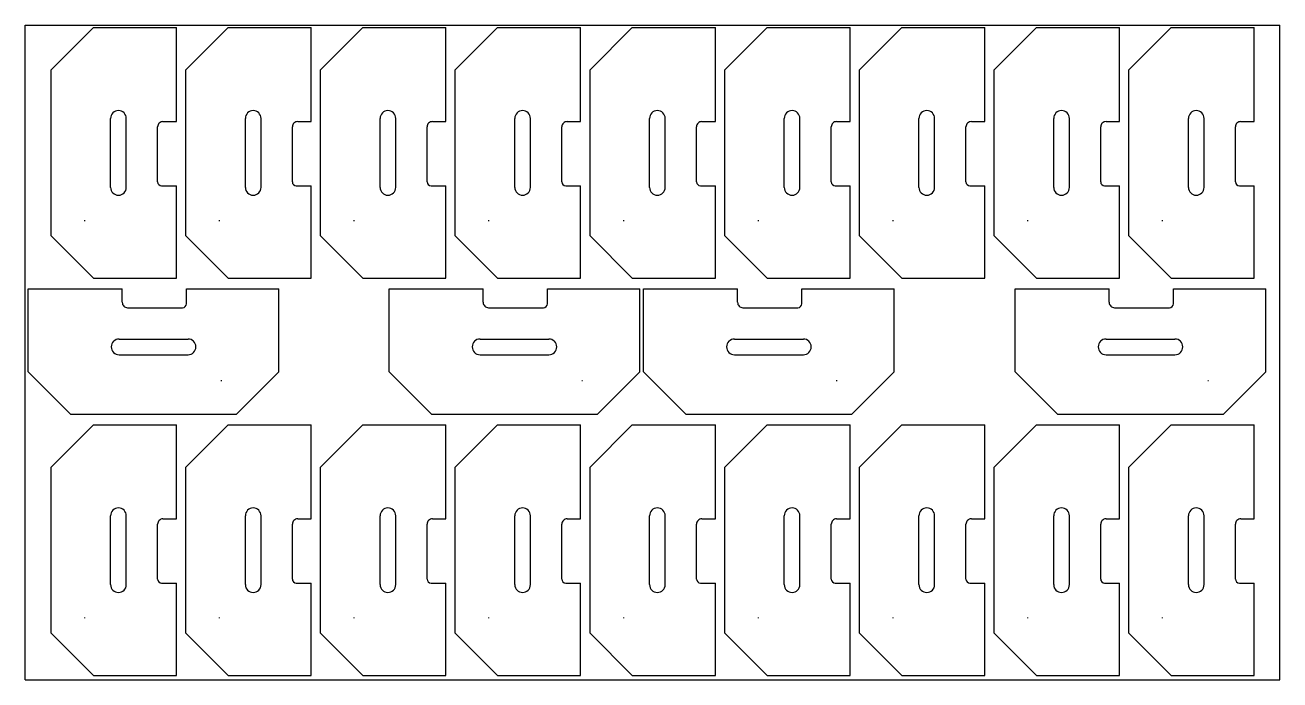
# Model space of a CAD drawing. Header units: millimetres. Extents: x 227 to 628, y 89 to 298.
import ezdxf

# ---------------------------------------------------------------- set-up
doc = ezdxf.new("R2010")
doc.units = ezdxf.units.MM
doc.layers.add('Mechanical28', color=56, linetype='Continuous')

# ---------------------------------------------------------------- blocks, each defined once
blk = doc.blocks.new('3G30A_W_TABS___C______19')
at = {"layer": 'Mechanical28'}
for p, q in [((13.5, 40), (0, 26.5)), ((13.5, 40), (66.5, 40)), ((39.5, 40), (66.5, 40)), ((66.5, 40), (80, 26.5)), ((18.25, 29.25), (18.5, 29.25)), ((0, 26.5), (0, 0)), ((80, 26.5), (80, 0)), ((29, 21), (51, 21)), ((29, 16), (51, 16)), ((29.5, 4.73), (29.5, 0)), ((30.77, 6), (31, 6)), ((31, 6), (48.29, 6)), ((50, 4.29), (50, 0)), ((0, 0), (29.5, 0)), ((50, 0), (80, 0))]:
    blk.add_line(p, q, dxfattribs=at)
for centre, radius, start, end in [((29, 18.5), 2.5, 90, 270), ((51, 18.5), 2.5, 270, 90), ((30.77, 4.73), 1.27, 90, 180), ((48.29, 4.29), 1.71, 45, 90), ((48.29, 4.29), 1.71, 0, 45)]:
    blk.add_arc(centre, radius, start, end, dxfattribs=at)
blk = doc.blocks.new('3G30A_W_TABS___C______20')
at = {"layer": 'Mechanical28'}
for p, q in [((13.5, 40), (0, 26.5)), ((13.5, 40), (66.5, 40)), ((39.5, 40), (66.5, 40)), ((66.5, 40), (80, 26.5)), ((18.25, 29.25), (18.5, 29.25)), ((0, 26.5), (0, 0)), ((80, 26.5), (80, 0)), ((29, 21), (51, 21)), ((29, 16), (51, 16)), ((29.5, 4.73), (29.5, 0)), ((30.77, 6), (31, 6)), ((31, 6), (48.29, 6)), ((50, 4.29), (50, 0)), ((0, 0), (29.5, 0)), ((50, 0), (80, 0))]:
    blk.add_line(p, q, dxfattribs=at)
for centre, radius, start, end in [((29, 18.5), 2.5, 90, 270), ((51, 18.5), 2.5, 270, 90), ((30.77, 4.73), 1.27, 90, 180), ((48.29, 4.29), 1.71, 45, 90), ((48.29, 4.29), 1.71, 0, 45)]:
    blk.add_arc(centre, radius, start, end, dxfattribs=at)
blk = doc.blocks.new('3G30A_W_TABS___C______21')
at = {"layer": 'Mechanical28'}
for p, q in [((13.5, 40), (0, 26.5)), ((66.5, 40), (13.5, 40)), ((66.5, 40), (39.5, 40)), ((80, 26.5), (66.5, 40)), ((18.5, 29.25), (18.25, 29.25)), ((0, 26.5), (0, 0)), ((80, 26.5), (80, 0)), ((51, 21), (29, 21)), ((51, 16), (29, 16)), ((29.5, 4.73), (29.5, 0)), ((31, 6), (30.77, 6)), ((48.29, 6), (31, 6)), ((50, 4.29), (50, 0)), ((29.5, 0), (0, 0)), ((80, 0), (50, 0))]:
    blk.add_line(p, q, dxfattribs=at)
for centre, radius, start, end in [((29, 18.5), 2.5, 90, 270), ((51, 18.5), 2.5, 270, 90), ((30.77, 4.73), 1.27, 90, 180), ((48.29, 4.29), 1.71, 45, 90), ((48.29, 4.29), 1.71, 0, 45)]:
    blk.add_arc(centre, radius, start, end, dxfattribs=at)
blk = doc.blocks.new('3G30A_W_TABS___C______22')
at = {"layer": 'Mechanical28'}
for p, q in [((13.5, 40), (0, 26.5)), ((13.5, 40), (66.5, 40)), ((39.5, 40), (66.5, 40)), ((66.5, 40), (80, 26.5)), ((18.25, 29.25), (18.5, 29.25)), ((0, 26.5), (0, 0)), ((80, 26.5), (80, 0)), ((29, 21), (51, 21)), ((29, 16), (51, 16)), ((29.5, 4.73), (29.5, 0)), ((30.77, 6), (31, 6)), ((31, 6), (48.29, 6)), ((50, 4.29), (50, 0)), ((0, 0), (29.5, 0)), ((50, 0), (80, 0))]:
    blk.add_line(p, q, dxfattribs=at)
for centre, radius, start, end in [((29, 18.5), 2.5, 90, 270), ((51, 18.5), 2.5, 270, 90), ((30.77, 4.73), 1.27, 90, 180), ((48.29, 4.29), 1.71, 45, 90), ((48.29, 4.29), 1.71, 0, 45)]:
    blk.add_arc(centre, radius, start, end, dxfattribs=at)
blk = doc.blocks.new('3G30A_W_TABS___C______23')
at = {"layer": 'Mechanical28'}
for p, q in [((13.5, 40), (0, 26.5)), ((13.5, 40), (66.5, 40)), ((39.5, 40), (66.5, 40)), ((66.5, 40), (80, 26.5)), ((18.25, 29.25), (18.5, 29.25)), ((0, 26.5), (0, 0)), ((80, 26.5), (80, 0)), ((29, 21), (51, 21)), ((29, 16), (51, 16)), ((29.5, 4.73), (29.5, 0)), ((30.77, 6), (31, 6)), ((31, 6), (48.29, 6)), ((50, 4.29), (50, 0)), ((0, 0), (29.5, 0)), ((50, 0), (80, 0))]:
    blk.add_line(p, q, dxfattribs=at)
for centre, radius, start, end in [((29, 18.5), 2.5, 90, 270), ((51, 18.5), 2.5, 270, 90), ((30.77, 4.73), 1.27, 90, 180), ((48.29, 4.29), 1.71, 45, 90), ((48.29, 4.29), 1.71, 0, 45)]:
    blk.add_arc(centre, radius, start, end, dxfattribs=at)
blk = doc.blocks.new('3G30A_W_TABS___C______24')
at = {"layer": 'Mechanical28'}
for p, q in [((13.5, 40), (0, 26.5)), ((13.5, 40), (66.5, 40)), ((39.5, 40), (66.5, 40)), ((66.5, 40), (80, 26.5)), ((18.25, 29.25), (18.5, 29.25)), ((0, 26.5), (0, 0)), ((80, 26.5), (80, 0)), ((29, 21), (51, 21)), ((29, 16), (51, 16)), ((29.5, 4.73), (29.5, 0)), ((30.77, 6), (31, 6)), ((31, 6), (48.29, 6)), ((50, 4.29), (50, 0)), ((0, 0), (29.5, 0)), ((50, 0), (80, 0))]:
    blk.add_line(p, q, dxfattribs=at)
for centre, radius, start, end in [((29, 18.5), 2.5, 90, 270), ((51, 18.5), 2.5, 270, 90), ((30.77, 4.73), 1.27, 90, 180), ((48.29, 4.29), 1.71, 45, 90), ((48.29, 4.29), 1.71, 0, 45)]:
    blk.add_arc(centre, radius, start, end, dxfattribs=at)
blk = doc.blocks.new('3G30A_W_TABS___C______25')
at = {"layer": 'Mechanical28'}
for p, q in [((13.5, 40), (0, 26.5)), ((13.5, 40), (66.5, 40)), ((39.5, 40), (66.5, 40)), ((66.5, 40), (80, 26.5)), ((18.25, 29.25), (18.5, 29.25)), ((0, 26.5), (0, 0)), ((80, 26.5), (80, 0)), ((29, 21), (51, 21)), ((29, 16), (51, 16)), ((29.5, 4.73), (29.5, 0)), ((30.77, 6), (31, 6)), ((31, 6), (48.29, 6)), ((50, 4.29), (50, 0)), ((0, 0), (29.5, 0)), ((50, 0), (80, 0))]:
    blk.add_line(p, q, dxfattribs=at)
for centre, radius, start, end in [((29, 18.5), 2.5, 90, 270), ((51, 18.5), 2.5, 270, 90), ((30.77, 4.73), 1.27, 90, 180), ((48.29, 4.29), 1.71, 45, 90), ((48.29, 4.29), 1.71, 0, 45)]:
    blk.add_arc(centre, radius, start, end, dxfattribs=at)
blk = doc.blocks.new('3G30A_W_TABS___C______26')
at = {"layer": 'Mechanical28'}
for p, q in [((13.5, 40), (0, 26.5)), ((13.5, 40), (66.5, 40)), ((39.5, 40), (66.5, 40)), ((66.5, 40), (80, 26.5)), ((18.25, 29.25), (18.5, 29.25)), ((0, 26.5), (0, 0)), ((80, 26.5), (80, 0)), ((29, 21), (51, 21)), ((29, 16), (51, 16)), ((29.5, 4.73), (29.5, 0)), ((30.77, 6), (31, 6)), ((31, 6), (48.29, 6)), ((50, 4.29), (50, 0)), ((0, 0), (29.5, 0)), ((50, 0), (80, 0))]:
    blk.add_line(p, q, dxfattribs=at)
for centre, radius, start, end in [((29, 18.5), 2.5, 90, 270), ((51, 18.5), 2.5, 270, 90), ((30.77, 4.73), 1.27, 90, 180), ((48.29, 4.29), 1.71, 45, 90), ((48.29, 4.29), 1.71, 0, 45)]:
    blk.add_arc(centre, radius, start, end, dxfattribs=at)
blk = doc.blocks.new('3G30A_W_TABS___C______27')
at = {"layer": 'Mechanical28'}
for p, q in [((13.5, 40), (0, 26.5)), ((13.5, 40), (66.5, 40)), ((39.5, 40), (66.5, 40)), ((66.5, 40), (80, 26.5)), ((18.25, 29.25), (18.5, 29.25)), ((0, 26.5), (0, 0)), ((80, 26.5), (80, 0)), ((29, 21), (51, 21)), ((29, 16), (51, 16)), ((29.5, 4.73), (29.5, 0)), ((30.77, 6), (31, 6)), ((31, 6), (48.29, 6)), ((50, 4.29), (50, 0)), ((0, 0), (29.5, 0)), ((50, 0), (80, 0))]:
    blk.add_line(p, q, dxfattribs=at)
for centre, radius, start, end in [((29, 18.5), 2.5, 90, 270), ((51, 18.5), 2.5, 270, 90), ((30.77, 4.73), 1.27, 90, 180), ((48.29, 4.29), 1.71, 45, 90), ((48.29, 4.29), 1.71, 0, 45)]:
    blk.add_arc(centre, radius, start, end, dxfattribs=at)
blk = doc.blocks.new('3G30A_W_TABS___C______28')
at = {"layer": 'Mechanical28'}
for p, q in [((13.5, 40), (0, 26.5)), ((13.5, 40), (66.5, 40)), ((39.5, 40), (66.5, 40)), ((66.5, 40), (80, 26.5)), ((18.25, 29.25), (18.5, 29.25)), ((0, 26.5), (0, 0)), ((80, 26.5), (80, 0)), ((29, 21), (51, 21)), ((29, 16), (51, 16)), ((29.5, 4.73), (29.5, 0)), ((30.77, 6), (31, 6)), ((31, 6), (48.29, 6)), ((50, 4.29), (50, 0)), ((0, 0), (29.5, 0)), ((50, 0), (80, 0))]:
    blk.add_line(p, q, dxfattribs=at)
for centre, radius, start, end in [((29, 18.5), 2.5, 90, 270), ((51, 18.5), 2.5, 270, 90), ((30.77, 4.73), 1.27, 90, 180), ((48.29, 4.29), 1.71, 45, 90), ((48.29, 4.29), 1.71, 0, 45)]:
    blk.add_arc(centre, radius, start, end, dxfattribs=at)
blk = doc.blocks.new('3G30A_W_TABS___C______29')
at = {"layer": 'Mechanical28'}
for p, q in [((13.5, 40), (0, 26.5)), ((66.5, 40), (13.5, 40)), ((66.5, 40), (39.5, 40)), ((80, 26.5), (66.5, 40)), ((18.5, 29.25), (18.25, 29.25)), ((0, 26.5), (0, 0)), ((80, 26.5), (80, 0)), ((51, 21), (29, 21)), ((51, 16), (29, 16)), ((29.5, 4.73), (29.5, 0)), ((31, 6), (30.77, 6)), ((48.29, 6), (31, 6)), ((50, 4.29), (50, 0)), ((29.5, 0), (0, 0)), ((80, 0), (50, 0))]:
    blk.add_line(p, q, dxfattribs=at)
for centre, radius, start, end in [((29, 18.5), 2.5, 90, 270), ((51, 18.5), 2.5, 270, 90), ((30.77, 4.73), 1.27, 90, 180), ((48.29, 4.29), 1.71, 45, 90), ((48.29, 4.29), 1.71, 0, 45)]:
    blk.add_arc(centre, radius, start, end, dxfattribs=at)
blk = doc.blocks.new('3G30A_W_TABS___C______30')
at = {"layer": 'Mechanical28'}
for p, q in [((13.5, 40), (0, 26.5)), ((13.5, 40), (66.5, 40)), ((39.5, 40), (66.5, 40)), ((66.5, 40), (80, 26.5)), ((18.25, 29.25), (18.5, 29.25)), ((0, 26.5), (0, 0)), ((80, 26.5), (80, 0)), ((29, 21), (51, 21)), ((29, 16), (51, 16)), ((29.5, 4.73), (29.5, 0)), ((30.77, 6), (31, 6)), ((31, 6), (48.29, 6)), ((50, 4.29), (50, 0)), ((0, 0), (29.5, 0)), ((50, 0), (80, 0))]:
    blk.add_line(p, q, dxfattribs=at)
for centre, radius, start, end in [((29, 18.5), 2.5, 90, 270), ((51, 18.5), 2.5, 270, 90), ((30.77, 4.73), 1.27, 90, 180), ((48.29, 4.29), 1.71, 45, 90), ((48.29, 4.29), 1.71, 0, 45)]:
    blk.add_arc(centre, radius, start, end, dxfattribs=at)
blk = doc.blocks.new('3G30A_W_TABS___C______31')
at = {"layer": 'Mechanical28'}
for p, q in [((13.5, 40), (0, 26.5)), ((13.5, 40), (66.5, 40)), ((39.5, 40), (66.5, 40)), ((66.5, 40), (80, 26.5)), ((18.25, 29.25), (18.5, 29.25)), ((0, 26.5), (0, 0)), ((80, 26.5), (80, 0)), ((29, 21), (51, 21)), ((29, 16), (51, 16)), ((29.5, 4.73), (29.5, 0)), ((30.77, 6), (31, 6)), ((31, 6), (48.29, 6)), ((50, 4.29), (50, 0)), ((0, 0), (29.5, 0)), ((50, 0), (80, 0))]:
    blk.add_line(p, q, dxfattribs=at)
for centre, radius, start, end in [((29, 18.5), 2.5, 90, 270), ((51, 18.5), 2.5, 270, 90), ((30.77, 4.73), 1.27, 90, 180), ((48.29, 4.29), 1.71, 45, 90), ((48.29, 4.29), 1.71, 0, 45)]:
    blk.add_arc(centre, radius, start, end, dxfattribs=at)
blk = doc.blocks.new('3G30A_W_TABS___C______32')
at = {"layer": 'Mechanical28'}
for p, q in [((13.5, 40), (0, 26.5)), ((66.5, 40), (13.5, 40)), ((66.5, 40), (39.5, 40)), ((80, 26.5), (66.5, 40)), ((18.5, 29.25), (18.25, 29.25)), ((0, 26.5), (0, 0)), ((80, 26.5), (80, 0)), ((51, 21), (29, 21)), ((51, 16), (29, 16)), ((29.5, 4.73), (29.5, 0)), ((31, 6), (30.77, 6)), ((48.29, 6), (31, 6)), ((50, 4.29), (50, 0)), ((29.5, 0), (0, 0)), ((80, 0), (50, 0))]:
    blk.add_line(p, q, dxfattribs=at)
for centre, radius, start, end in [((29, 18.5), 2.5, 90, 270), ((51, 18.5), 2.5, 270, 90), ((30.77, 4.73), 1.27, 90, 180), ((48.29, 4.29), 1.71, 45, 90), ((48.29, 4.29), 1.71, 0, 45)]:
    blk.add_arc(centre, radius, start, end, dxfattribs=at)
blk = doc.blocks.new('3G30A_W_TABS___C______33')
at = {"layer": 'Mechanical28'}
for p, q in [((13.5, 40), (0, 26.5)), ((13.5, 40), (66.5, 40)), ((39.5, 40), (66.5, 40)), ((66.5, 40), (80, 26.5)), ((18.25, 29.25), (18.5, 29.25)), ((0, 26.5), (0, 0)), ((80, 26.5), (80, 0)), ((29, 21), (51, 21)), ((29, 16), (51, 16)), ((29.5, 4.73), (29.5, 0)), ((30.77, 6), (31, 6)), ((31, 6), (48.29, 6)), ((50, 4.29), (50, 0)), ((0, 0), (29.5, 0)), ((50, 0), (80, 0))]:
    blk.add_line(p, q, dxfattribs=at)
for centre, radius, start, end in [((29, 18.5), 2.5, 90, 270), ((51, 18.5), 2.5, 270, 90), ((30.77, 4.73), 1.27, 90, 180), ((48.29, 4.29), 1.71, 45, 90), ((48.29, 4.29), 1.71, 0, 45)]:
    blk.add_arc(centre, radius, start, end, dxfattribs=at)
blk = doc.blocks.new('3G30A_W_TABS___C______34')
at = {"layer": 'Mechanical28'}
for p, q in [((13.5, 40), (0, 26.5)), ((13.5, 40), (66.5, 40)), ((39.5, 40), (66.5, 40)), ((66.5, 40), (80, 26.5)), ((18.25, 29.25), (18.5, 29.25)), ((0, 26.5), (0, 0)), ((80, 26.5), (80, 0)), ((29, 21), (51, 21)), ((29, 16), (51, 16)), ((29.5, 4.73), (29.5, 0)), ((30.77, 6), (31, 6)), ((31, 6), (48.29, 6)), ((50, 4.29), (50, 0)), ((0, 0), (29.5, 0)), ((50, 0), (80, 0))]:
    blk.add_line(p, q, dxfattribs=at)
for centre, radius, start, end in [((29, 18.5), 2.5, 90, 270), ((51, 18.5), 2.5, 270, 90), ((30.77, 4.73), 1.27, 90, 180), ((48.29, 4.29), 1.71, 45, 90), ((48.29, 4.29), 1.71, 0, 45)]:
    blk.add_arc(centre, radius, start, end, dxfattribs=at)
blk = doc.blocks.new('3G30A_W_TABS___C______35')
at = {"layer": 'Mechanical28'}
for p, q in [((13.5, 40), (0, 26.5)), ((13.5, 40), (66.5, 40)), ((39.5, 40), (66.5, 40)), ((66.5, 40), (80, 26.5)), ((18.25, 29.25), (18.5, 29.25)), ((0, 26.5), (0, 0)), ((80, 26.5), (80, 0)), ((29, 21), (51, 21)), ((29, 16), (51, 16)), ((29.5, 4.73), (29.5, 0)), ((30.77, 6), (31, 6)), ((31, 6), (48.29, 6)), ((50, 4.29), (50, 0)), ((0, 0), (29.5, 0)), ((50, 0), (80, 0))]:
    blk.add_line(p, q, dxfattribs=at)
for centre, radius, start, end in [((29, 18.5), 2.5, 90, 270), ((51, 18.5), 2.5, 270, 90), ((30.77, 4.73), 1.27, 90, 180), ((48.29, 4.29), 1.71, 45, 90), ((48.29, 4.29), 1.71, 0, 45)]:
    blk.add_arc(centre, radius, start, end, dxfattribs=at)
blk = doc.blocks.new('3G30A_W_TABS___C______36')
at = {"layer": 'Mechanical28'}
for p, q in [((13.5, 40), (0, 26.5)), ((13.5, 40), (66.5, 40)), ((39.5, 40), (66.5, 40)), ((66.5, 40), (80, 26.5)), ((18.25, 29.25), (18.5, 29.25)), ((0, 26.5), (0, 0)), ((80, 26.5), (80, 0)), ((29, 21), (51, 21)), ((29, 16), (51, 16)), ((29.5, 4.73), (29.5, 0)), ((30.77, 6), (31, 6)), ((31, 6), (48.29, 6)), ((50, 4.29), (50, 0)), ((0, 0), (29.5, 0)), ((50, 0), (80, 0))]:
    blk.add_line(p, q, dxfattribs=at)
for centre, radius, start, end in [((29, 18.5), 2.5, 90, 270), ((51, 18.5), 2.5, 270, 90), ((30.77, 4.73), 1.27, 90, 180), ((48.29, 4.29), 1.71, 45, 90), ((48.29, 4.29), 1.71, 0, 45)]:
    blk.add_arc(centre, radius, start, end, dxfattribs=at)
blk = doc.blocks.new('3G30A_W_TABS___C______37')
at = {"layer": 'Mechanical28'}
for p, q in [((13.5, 40), (0, 26.5)), ((13.5, 40), (66.5, 40)), ((39.5, 40), (66.5, 40)), ((66.5, 40), (80, 26.5)), ((18.25, 29.25), (18.5, 29.25)), ((0, 26.5), (0, 0)), ((80, 26.5), (80, 0)), ((29, 21), (51, 21)), ((29, 16), (51, 16)), ((29.5, 4.73), (29.5, 0)), ((30.77, 6), (31, 6)), ((31, 6), (48.29, 6)), ((50, 4.29), (50, 0)), ((0, 0), (29.5, 0)), ((50, 0), (80, 0))]:
    blk.add_line(p, q, dxfattribs=at)
for centre, radius, start, end in [((29, 18.5), 2.5, 90, 270), ((51, 18.5), 2.5, 270, 90), ((30.77, 4.73), 1.27, 90, 180), ((48.29, 4.29), 1.71, 45, 90), ((48.29, 4.29), 1.71, 0, 45)]:
    blk.add_arc(centre, radius, start, end, dxfattribs=at)
blk = doc.blocks.new('3G30A_W_TABS___C______38')
at = {"layer": 'Mechanical28'}
for p, q in [((13.5, 40), (0, 26.5)), ((66.5, 40), (13.5, 40)), ((66.5, 40), (39.5, 40)), ((80, 26.5), (66.5, 40)), ((18.5, 29.25), (18.25, 29.25)), ((0, 26.5), (0, 0)), ((80, 26.5), (80, 0)), ((51, 21), (29, 21)), ((51, 16), (29, 16)), ((29.5, 4.73), (29.5, 0)), ((31, 6), (30.77, 6)), ((48.29, 6), (31, 6)), ((50, 4.29), (50, 0)), ((29.5, 0), (0, 0)), ((80, 0), (50, 0))]:
    blk.add_line(p, q, dxfattribs=at)
for centre, radius, start, end in [((29, 18.5), 2.5, 90, 270), ((51, 18.5), 2.5, 270, 90), ((30.77, 4.73), 1.27, 90, 180), ((48.29, 4.29), 1.71, 45, 90), ((48.29, 4.29), 1.71, 0, 45)]:
    blk.add_arc(centre, radius, start, end, dxfattribs=at)
blk = doc.blocks.new('3G30A_W_TABS___C______39')
at = {"layer": 'Mechanical28'}
for p, q in [((13.5, 40), (0, 26.5)), ((13.5, 40), (66.5, 40)), ((39.5, 40), (66.5, 40)), ((66.5, 40), (80, 26.5)), ((18.25, 29.25), (18.5, 29.25)), ((0, 26.5), (0, 0)), ((80, 26.5), (80, 0)), ((29, 21), (51, 21)), ((29, 16), (51, 16)), ((29.5, 4.73), (29.5, 0)), ((30.77, 6), (31, 6)), ((31, 6), (48.29, 6)), ((50, 4.29), (50, 0)), ((0, 0), (29.5, 0)), ((50, 0), (80, 0))]:
    blk.add_line(p, q, dxfattribs=at)
for centre, radius, start, end in [((29, 18.5), 2.5, 90, 270), ((51, 18.5), 2.5, 270, 90), ((30.77, 4.73), 1.27, 90, 180), ((48.29, 4.29), 1.71, 45, 90), ((48.29, 4.29), 1.71, 0, 45)]:
    blk.add_arc(centre, radius, start, end, dxfattribs=at)
blk = doc.blocks.new('3G30A_W_TABS___C______40')
at = {"layer": 'Mechanical28'}
for p, q in [((13.5, 40), (0, 26.5)), ((13.5, 40), (66.5, 40)), ((39.5, 40), (66.5, 40)), ((66.5, 40), (80, 26.5)), ((18.25, 29.25), (18.5, 29.25)), ((0, 26.5), (0, 0)), ((80, 26.5), (80, 0)), ((29, 21), (51, 21)), ((29, 16), (51, 16)), ((29.5, 4.73), (29.5, 0)), ((30.77, 6), (31, 6)), ((31, 6), (48.29, 6)), ((50, 4.29), (50, 0)), ((0, 0), (29.5, 0)), ((50, 0), (80, 0))]:
    blk.add_line(p, q, dxfattribs=at)
for centre, radius, start, end in [((29, 18.5), 2.5, 90, 270), ((51, 18.5), 2.5, 270, 90), ((30.77, 4.73), 1.27, 90, 180), ((48.29, 4.29), 1.71, 45, 90), ((48.29, 4.29), 1.71, 0, 45)]:
    blk.add_arc(centre, radius, start, end, dxfattribs=at)

msp = doc.modelspace()

# ---------------------------------------------------------------- linework, layer by layer
at = {"layer": 'Mechanical28'}
for p, q in [((227.37, 297.88), (627.88, 297.88)), ((227.37, 88.88), (227.37, 297.88)), ((627.88, 89.38), (627.88, 297.88)), ((227.37, 88.88), (246.88, 88.88)), ((246.88, 88.88), (627.88, 88.88)), ((627.88, 88.88), (627.88, 89.38))]:
    msp.add_line(p, q, dxfattribs=at)

# ---------------------------------------------------------------- block references
for name, p, rotation in [('3G30A_W_TABS___C______39', (275.68, 217.08), 90), ('3G30A_W_TABS___C______37', (318.67, 217.08), 90), ('3G30A_W_TABS___C______35', (361.67, 217.08), 90), ('3G30A_W_TABS___C______33', (404.67, 217.08), 90), ('3G30A_W_TABS___C______31', (447.68, 217.08), 90), ('3G30A_W_TABS___C______27', (490.68, 217.08), 90), ('3G30A_W_TABS___C______25', (533.68, 217.08), 90), ('3G30A_W_TABS___C______23', (576.67, 217.08), 90), ('3G30A_W_TABS___C______19', (619.67, 217.08), 90), ('3G30A_W_TABS___C______38', (308.38, 213.68), 180), ('3G30A_W_TABS___C______32', (423.57, 213.68), 180), ('3G30A_W_TABS___C______29', (504.78, 213.68), 180), ('3G30A_W_TABS___C______21', (623.38, 213.68), 180), ('3G30A_W_TABS___C______40', (275.68, 90.28), 90), ('3G30A_W_TABS___C______36', (318.67, 90.28), 90), ('3G30A_W_TABS___C______34', (361.67, 90.28), 90), ('3G30A_W_TABS___C______30', (404.67, 90.28), 90), ('3G30A_W_TABS___C______28', (447.68, 90.28), 90), ('3G30A_W_TABS___C______26', (490.68, 90.28), 90), ('3G30A_W_TABS___C______24', (533.68, 90.28), 90), ('3G30A_W_TABS___C______22', (576.67, 90.28), 90), ('3G30A_W_TABS___C______20', (619.67, 90.28), 90)]:
    msp.add_blockref(name, p, dxfattribs=dict(rotation=rotation))

doc.saveas('drawing.dxf')
